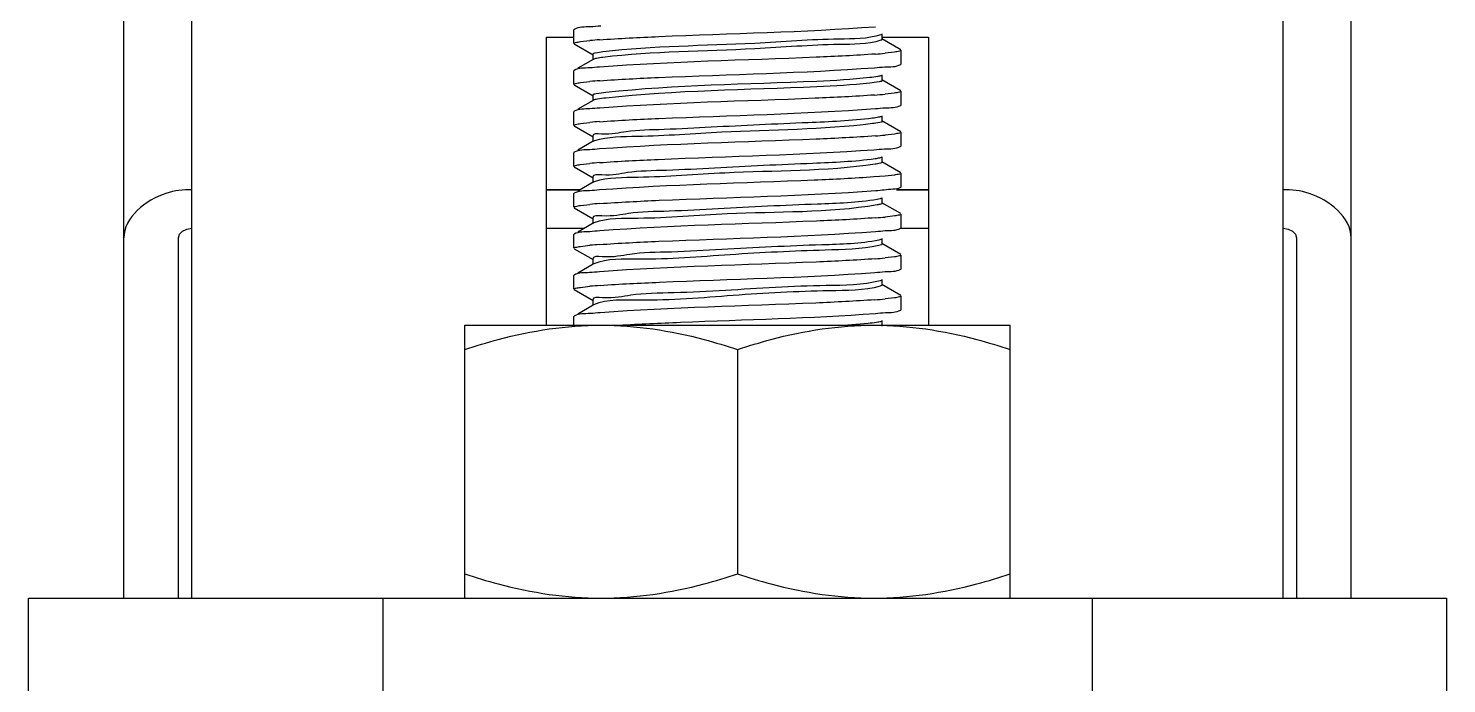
# Model space of a CAD drawing. Extents: x 1680110 to 2699828, y 269661 to 891349.
# Drawn here: x 2392207.7 to 2392444.5, y 722980.4 to 723089.7 of the extents above; entities that cross this region are included whole.
import ezdxf

# ---------------------------------------------------------------- set-up
doc = ezdxf.new("R2010")
doc.units = 0
doc.header["$LTSCALE"] = 1000
doc.header["$MEASUREMENT"] = 0
doc.layers.add('02___PRT_ALL_AXES', color=7, linetype='Continuous')

msp = doc.modelspace()

# ---------------------------------------------------------------- linework, layer by layer
at = {"color": 7, "linetype": 'Continuous'}
for p, q in [((2392235.02, 722994.66), (2392235.02, 724624.74)), ((2392223.64, 722994.66), (2392223.64, 724533.11)), ((2392417.16, 722994.66), (2392417.16, 723229.15)), ((2392428.54, 722994.66), (2392428.54, 723229.15)), ((2392294.22, 723040.19), (2392294.22, 723088.22)), ((2392298.83, 723089.52), (2392298.77, 723089.45)), ((2392298.77, 723087.17), (2392298.77, 723089.45)), ((2392350.18, 723088.68), (2392350.02, 723088.61)), ((2392350.25, 723087.85), (2392350.25, 723088.77)), ((2392357.96, 723088.22), (2392357.96, 723040.19)), ((2392298.83, 723087.1), (2392302, 723085.27)), ((2392299.86, 723087.48), (2392301.46, 723087.66)), ((2392353.34, 723086.11), (2392350.18, 723087.94)), ((2392352.31, 723085.72), (2392350.72, 723085.55)), ((2392353.41, 723083.76), (2392353.41, 723086.03)), ((2392302, 723084.52), (2392299.41, 723083.03)), ((2392301.92, 723085.35), (2392301.92, 723084.44)), ((2392353.34, 723083.68), (2392353.41, 723083.76)), ((2392298.83, 723082.69), (2392298.77, 723082.62)), ((2392298.77, 723080.34), (2392298.77, 723082.62)), ((2392353.34, 723079.28), (2392350.18, 723081.11)), ((2392350.25, 723081.02), (2392350.25, 723081.94)), ((2392298.83, 723080.27), (2392302, 723078.44)), ((2392299.87, 723080.65), (2392301.46, 723080.83)), ((2392352.27, 723078.89), (2392350.73, 723078.72)), ((2392353.41, 723076.93), (2392353.41, 723079.2)), ((2392302, 723077.69), (2392299.41, 723076.2)), ((2392301.92, 723078.52), (2392301.92, 723077.61)), ((2392353.34, 723076.85), (2392353.41, 723076.93)), ((2392298.83, 723075.86), (2392298.77, 723075.79)), ((2392298.77, 723073.51), (2392298.77, 723075.79)), ((2392299.87, 723073.82), (2392301.46, 723074)), ((2392353.34, 723072.45), (2392350.18, 723074.28)), ((2392350.25, 723074.19), (2392350.25, 723075.11)), ((2392298.83, 723073.44), (2392302, 723071.61)), ((2392301.92, 723071.69), (2392301.92, 723070.78)), ((2392352.32, 723072.07), (2392350.72, 723071.89)), ((2392353.41, 723070.1), (2392353.41, 723072.37)), ((2392302, 723070.86), (2392299.41, 723069.37)), ((2392302.2, 723070.94), (2392302, 723070.86)), ((2392353.34, 723070.02), (2392353.41, 723070.1)), ((2392298.83, 723069.03), (2392298.77, 723068.96)), ((2392298.77, 723066.68), (2392298.77, 723068.96)), ((2392299.84, 723066.99), (2392301.46, 723067.17)), ((2392353.34, 723065.62), (2392350.18, 723067.45)), ((2392350.25, 723067.36), (2392350.25, 723068.28)), ((2392298.83, 723066.61), (2392302, 723064.78)), ((2392301.92, 723064.86), (2392301.92, 723063.95)), ((2392350.74, 723065.06), (2392348.87, 723064.91)), ((2392352.28, 723065.23), (2392350.74, 723065.06)), ((2392353.41, 723063.27), (2392353.41, 723065.54)), ((2392299.84, 723062.78), (2392294.22, 723062.78)), ((2392298.83, 723062.2), (2392298.77, 723062.13)), ((2392298.77, 723059.85), (2392298.77, 723062.13)), ((2392302, 723064.03), (2392299.41, 723062.54)), ((2392302.13, 723064.09), (2392302, 723064.03)), ((2392357.96, 723062.78), (2392352.64, 723062.78)), ((2392353.34, 723063.19), (2392353.41, 723063.27)), ((2392298.83, 723059.78), (2392302, 723057.95)), ((2392299.87, 723060.16), (2392301.46, 723060.34)), ((2392353.34, 723058.79), (2392350.18, 723060.62)), ((2392350.25, 723060.53), (2392350.25, 723061.45)), ((2392301.92, 723058.03), (2392301.92, 723057.12)), ((2392352.33, 723058.41), (2392350.72, 723058.23)), ((2392353.41, 723056.44), (2392353.41, 723058.71)), ((2392294.22, 723056.35), (2392300.51, 723056.35)), ((2392298.83, 723055.37), (2392298.77, 723055.3)), ((2392298.77, 723053.02), (2392298.77, 723055.3)), ((2392302, 723057.2), (2392299.41, 723055.71)), ((2392302.08, 723057.24), (2392302, 723057.2)), ((2392353.34, 723056.36), (2392353.41, 723056.44)), ((2392353.41, 723056.35), (2392357.96, 723056.35)), ((2392232.75, 722994.66), (2392232.75, 723054.74)), ((2392298.83, 723052.95), (2392302, 723051.12)), ((2392299.86, 723053.33), (2392301.46, 723053.51)), ((2392350.18, 723054.53), (2392349.69, 723054.38)), ((2392353.34, 723051.96), (2392350.18, 723053.79)), ((2392350.25, 723053.7), (2392350.25, 723054.62)), ((2392419.43, 723054.74), (2392419.43, 722994.66)), ((2392302, 723050.37), (2392299.41, 723048.88)), ((2392301.92, 723051.2), (2392301.92, 723050.29)), ((2392302.08, 723050.41), (2392302, 723050.37)), ((2392352.32, 723051.57), (2392350.72, 723051.4)), ((2392353.41, 723049.61), (2392353.41, 723051.88)), ((2392298.83, 723048.54), (2392298.77, 723048.47)), ((2392298.77, 723046.19), (2392298.77, 723048.47)), ((2392350.25, 723046.87), (2392350.25, 723047.79)), ((2392353.34, 723049.53), (2392353.41, 723049.61)), ((2392298.83, 723046.12), (2392302, 723044.29)), ((2392299.87, 723046.5), (2392301.44, 723046.68)), ((2392350.18, 723047.7), (2392349.92, 723047.6)), ((2392353.34, 723045.13), (2392350.18, 723046.96)), ((2392302, 723043.54), (2392299.41, 723042.05)), ((2392301.92, 723044.37), (2392301.92, 723043.46)), ((2392302.06, 723043.58), (2392302, 723043.54)), ((2392352.32, 723044.75), (2392350.73, 723044.57)), ((2392353.41, 723042.78), (2392353.41, 723045.05)), ((2392298.83, 723041.71), (2392298.77, 723041.64)), ((2392298.77, 723040.19), (2392298.77, 723041.64)), ((2392350.18, 723040.87), (2392350.09, 723040.83)), ((2392350.25, 723040.04), (2392350.25, 723040.96)), ((2392353.34, 723042.7), (2392353.41, 723042.78)), ((2392347.89, 723040.47), (2392344.49, 723040.19)), ((2392207.7, 722855.78), (2392207.7, 722994.66)), ((2392207.7, 722994.66), (2392444.48, 722994.66)), ((2392266.9, 722994.66), (2392266.9, 722855.78)), ((2392385.28, 722994.66), (2392385.28, 722855.78)), ((2392444.48, 722994.66), (2392444.48, 722855.78))]:
    msp.add_line(p, q, dxfattribs=at)
for points in [[(2392232.75, 723054.74), (2392232.92, 723055.35), (2392233.41, 723055.87), (2392234.15, 723056.22), (2392235.02, 723056.35)], [(2392417.16, 723056.35), (2392418.03, 723056.22), (2392418.77, 723055.87), (2392419.26, 723055.35), (2392419.43, 723054.74)]]:
    msp.add_lwpolyline(points, dxfattribs=at)
for centre, radius, start, end in [((2392309.66, 722997.36), 90.67, 94.1755, 95.1892), ((2392342.5, 723176.08), 90.91, 274.1695, 275.1881), ((2392309.7, 722989.99), 91.21, 94.1602, 95.1879), ((2392342.29, 723171.73), 93.39, 274.0964, 275.1853), ((2392309.69, 722983.39), 90.99, 94.1671, 95.1881), ((2392342.51, 723162.36), 90.84, 274.1697, 275.1896), ((2392309.61, 722977.45), 90.09, 94.1912, 95.1919), ((2392302.65, 723062.58), 1.6, 107.5093, 109.0409), ((2392309.7, 722969.61), 91.1, 94.1644, 95.1876), ((2392302.5, 723056.19), 1.14, 109.6781, 111.5053), ((2392342.58, 723147.87), 90.01, 274.1972, 275.1888), ((2392309.66, 722963.23), 90.65, 94.1774, 95.1884), ((2392342.52, 723141.68), 90.65, 274.1773, 275.1883), ((2392309.82, 722954.46), 92.59, 94.1134, 95.192), ((2392342.41, 723136.09), 91.9, 274.134, 275.1927)]:
    msp.add_arc(centre, radius, start, end, dxfattribs=at)
for points, knots in [([(2392303.25, 723090.08), (2392302.67, 723090.04), (2392301.23, 723089.85), (2392299.62, 723089.98), (2392298.83, 723089.52)], [0, 0, 0, 0, 0.388876, 1, 1, 1, 1]), ([(2392303.06, 723087.79), (2392306.35, 723088.03), (2392321.7, 723088.78), (2392337.08, 723089.08), (2392349.11, 723089.97)], [0, 0, 0, 0, 0.214927, 1, 1, 1, 1]), ([(2392350.02, 723088.61), (2392347.79, 723087.89), (2392340.6, 723088.03), (2392325.27, 723086.72), (2392312.03, 723086.78), (2392303.63, 723085.76)], [0, 0, 0, 0, 0.151572, 0.453947, 1, 1, 1, 1]), ([(2392298.77, 723087.17), (2392298.77, 723087.28), (2392299.3, 723087.37), (2392299.59, 723087.44), (2392299.86, 723087.48)], [0, 0, 0, 0, 0.27481, 1, 1, 1, 1]), ([(2392303.63, 723085.76), (2392303.2, 723085.71), (2392302.78, 723085.59), (2392301.92, 723085.51), (2392301.92, 723085.35)], [0, 0, 0, 0, 0.730238, 1, 1, 1, 1]), ([(2392350.02, 723087.7), (2392347.79, 723086.98), (2392340.6, 723087.12), (2392325.27, 723085.81), (2392312.03, 723085.87), (2392303.63, 723084.85)], [0, 0, 0, 0, 0.151572, 0.453947, 1, 1, 1, 1]), ([(2392350.25, 723087.85), (2392350.25, 723087.82), (2392350.17, 723087.75), (2392350.08, 723087.72), (2392350.02, 723087.7)], [0, 0, 0, 0, 0.333912, 1, 1, 1, 1]), ([(2392353.41, 723086.03), (2392353.41, 723085.93), (2392352.87, 723085.84), (2392352.59, 723085.76), (2392352.31, 723085.72)], [0, 0, 0, 0, 0.274676, 1, 1, 1, 1]), ([(2392303.63, 723084.85), (2392303.27, 723084.81), (2392302.73, 723084.72), (2392302.16, 723084.62), (2392302, 723084.52)], [0, 0, 0, 0, 0.654915, 1, 1, 1, 1]), ([(2392349.11, 723085.41), (2392345.81, 723085.17), (2392330.46, 723084.42), (2392315.09, 723084.13), (2392303.06, 723083.24)], [0, 0, 0, 0, 0.215085, 1, 1, 1, 1]), ([(2392348.96, 723083.13), (2392349.53, 723083.17), (2392350.97, 723083.35), (2392352.56, 723083.23), (2392353.34, 723083.68)], [0, 0, 0, 0, 0.388738, 1, 1, 1, 1]), ([(2392303.06, 723083.24), (2392302.51, 723083.19), (2392301.12, 723083.02), (2392299.59, 723083.13), (2392298.83, 723082.69)], [0, 0, 0, 0, 0.3883, 1, 1, 1, 1]), ([(2392303.09, 723080.96), (2392306.36, 723081.2), (2392321.66, 723081.95), (2392336.97, 723082.26), (2392348.96, 723083.13)], [0, 0, 0, 0, 0.21461, 1, 1, 1, 1]), ([(2392348.18, 723081.48), (2392345.24, 723081.15), (2392330.54, 723080.34), (2392315.79, 723080.25), (2392304.1, 723078.99)], [0, 0, 0, 0, 0.20114, 1, 1, 1, 1]), ([(2392350.18, 723081.85), (2392349.98, 723081.74), (2392349.29, 723081.63), (2392348.63, 723081.53), (2392348.18, 723081.48)], [0, 0, 0, 0, 0.338219, 1, 1, 1, 1]), ([(2392350.25, 723081.02), (2392350.26, 723080.83), (2392349.2, 723080.78), (2392348.7, 723080.63), (2392348.18, 723080.57)], [0, 0, 0, 0, 0.267345, 1, 1, 1, 1]), ([(2392298.77, 723080.34), (2392298.77, 723080.45), (2392299.31, 723080.54), (2392299.59, 723080.61), (2392299.87, 723080.65)], [0, 0, 0, 0, 0.274601, 1, 1, 1, 1]), ([(2392304.1, 723078.99), (2392303.56, 723078.93), (2392303.04, 723078.77), (2392301.92, 723078.72), (2392301.92, 723078.52)], [0, 0, 0, 0, 0.733224, 1, 1, 1, 1]), ([(2392348.96, 723078.57), (2392345.66, 723078.33), (2392330.37, 723077.59), (2392315.05, 723077.29), (2392303.09, 723076.41)], [0, 0, 0, 0, 0.216352, 1, 1, 1, 1]), ([(2392348.18, 723080.57), (2392345.24, 723080.24), (2392330.54, 723079.43), (2392315.79, 723079.34), (2392304.1, 723078.07)], [0, 0, 0, 0, 0.20114, 1, 1, 1, 1]), ([(2392353.41, 723079.2), (2392353.41, 723079.09), (2392352.85, 723079), (2392352.56, 723078.93), (2392352.27, 723078.89)], [0, 0, 0, 0, 0.274041, 1, 1, 1, 1]), ([(2392303.09, 723076.41), (2392302.53, 723076.37), (2392301.14, 723076.19), (2392299.59, 723076.3), (2392298.83, 723075.86)], [0, 0, 0, 0, 0.388384, 1, 1, 1, 1]), ([(2392304.1, 723078.07), (2392303.63, 723078.02), (2392302.94, 723077.92), (2392302.21, 723077.81), (2392302, 723077.69)], [0, 0, 0, 0, 0.663534, 1, 1, 1, 1]), ([(2392303.07, 723074.13), (2392306.37, 723074.37), (2392321.72, 723075.12), (2392337.09, 723075.42), (2392349.11, 723076.31)], [0, 0, 0, 0, 0.215085, 1, 1, 1, 1]), ([(2392349.11, 723076.31), (2392349.66, 723076.35), (2392351.05, 723076.53), (2392352.59, 723076.42), (2392353.34, 723076.85)], [0, 0, 0, 0, 0.388334, 1, 1, 1, 1]), ([(2392298.77, 723073.51), (2392298.77, 723073.62), (2392299.31, 723073.71), (2392299.59, 723073.78), (2392299.87, 723073.82)], [0, 0, 0, 0, 0.274662, 1, 1, 1, 1]), ([(2392348.64, 723074.71), (2392345.08, 723074.26), (2392336.09, 723073.88), (2392324.39, 723073.37), (2392314.48, 723072.78), (2392307.89, 723072.71), (2392304.86, 723071.87), (2392301.92, 723072.19), (2392301.93, 723071.69)], [0, 0, 0, 0, 0.230176, 0.576529, 0.743488, 0.879422, 0.968255, 1, 1, 1, 1]), ([(2392350.18, 723075.02), (2392350.02, 723074.93), (2392349.49, 723074.83), (2392348.98, 723074.75), (2392348.64, 723074.71)], [0, 0, 0, 0, 0.347289, 1, 1, 1, 1]), ([(2392350.25, 723074.19), (2392350.26, 723074.04), (2392349.45, 723073.96), (2392349.05, 723073.85), (2392348.64, 723073.8)], [0, 0, 0, 0, 0.270713, 1, 1, 1, 1]), ([(2392348.64, 723073.8), (2392340.3, 723072.75), (2392327.1, 723072.81), (2392311.73, 723071.55), (2392304.49, 723071.63), (2392302.2, 723070.94)], [0, 0, 0, 0, 0.541764, 0.845341, 1, 1, 1, 1]), ([(2392349.11, 723071.75), (2392345.82, 723071.51), (2392330.47, 723070.76), (2392315.1, 723070.46), (2392303.07, 723069.58)], [0, 0, 0, 0, 0.215022, 1, 1, 1, 1]), ([(2392353.41, 723072.37), (2392353.41, 723072.27), (2392352.88, 723072.18), (2392352.59, 723072.1), (2392352.32, 723072.07)], [0, 0, 0, 0, 0.274807, 1, 1, 1, 1]), ([(2392303.07, 723069.58), (2392302.52, 723069.54), (2392301.13, 723069.36), (2392299.59, 723069.47), (2392298.83, 723069.03)], [0, 0, 0, 0, 0.388342, 1, 1, 1, 1]), ([(2392303.03, 723067.3), (2392306.29, 723067.54), (2392321.57, 723068.29), (2392336.87, 723068.6), (2392348.87, 723069.46)], [0, 0, 0, 0, 0.213673, 1, 1, 1, 1]), ([(2392348.87, 723069.46), (2392349.46, 723069.5), (2392350.92, 723069.69), (2392352.55, 723069.56), (2392353.34, 723070.02)], [0, 0, 0, 0, 0.389021, 1, 1, 1, 1]), ([(2392298.77, 723066.68), (2392298.77, 723066.78), (2392299.29, 723066.88), (2392299.57, 723066.95), (2392299.84, 723066.99)], [0, 0, 0, 0, 0.275147, 1, 1, 1, 1]), ([(2392349.05, 723067.93), (2392345.61, 723067.44), (2392336.68, 723067.1), (2392324.98, 723066.57), (2392314.88, 723065.97), (2392308.09, 723065.9), (2392304.96, 723065.03), (2392301.93, 723065.37), (2392301.93, 723064.86)], [0, 0, 0, 0, 0.22028, 0.567606, 0.737398, 0.87635, 0.967433, 1, 1, 1, 1]), ([(2392349.05, 723067.02), (2392340.77, 723065.83), (2392327.44, 723066.05), (2392311.95, 723064.7), (2392304.51, 723064.84), (2392302.17, 723064.11)], [0, 0, 0, 0, 0.534412, 0.843488, 1, 1, 1, 1]), ([(2392350.18, 723068.19), (2392350.06, 723068.12), (2392349.67, 723068.03), (2392349.3, 723067.97), (2392349.05, 723067.93)], [0, 0, 0, 0, 0.358669, 1, 1, 1, 1]), ([(2392350.25, 723067.36), (2392350.25, 723067.25), (2392349.67, 723067.14), (2392349.35, 723067.06), (2392349.05, 723067.02)], [0, 0, 0, 0, 0.275759, 1, 1, 1, 1]), ([(2392348.87, 723064.91), (2392345.55, 723064.67), (2392330.27, 723063.93), (2392314.97, 723063.63), (2392303.03, 723062.74)], [0, 0, 0, 0, 0.217447, 1, 1, 1, 1]), ([(2392353.41, 723065.54), (2392353.41, 723065.44), (2392352.86, 723065.34), (2392352.57, 723065.27), (2392352.28, 723065.23)], [0, 0, 0, 0, 0.274154, 1, 1, 1, 1]), ([(2392235.02, 723062.78), (2392233.56, 723062.78), (2392228.82, 723062.32), (2392223.64, 723058.15), (2392223.64, 723054.74)], [0, 0, 0, 0, 0.300361, 1, 1, 1, 1]), ([(2392303.03, 723062.74), (2392302.48, 723062.7), (2392301.1, 723062.53), (2392299.58, 723062.63), (2392298.83, 723062.2)], [0, 0, 0, 0, 0.388213, 1, 1, 1, 1]), ([(2392303.08, 723060.47), (2392306.38, 723060.71), (2392321.74, 723061.46), (2392337.13, 723061.76), (2392349.16, 723062.65)], [0, 0, 0, 0, 0.215338, 1, 1, 1, 1]), ([(2392349.16, 723062.65), (2392350.13, 723062.72), (2392351.49, 723062.91), (2392352.96, 723062.97), (2392353.34, 723063.19)], [0, 0, 0, 0, 0.68639, 1, 1, 1, 1]), ([(2392428.54, 723054.74), (2392428.54, 723058.15), (2392423.36, 723062.32), (2392418.62, 723062.78), (2392417.16, 723062.78)], [0, 0, 0, 0, 0.699639, 1, 1, 1, 1]), ([(2392298.77, 723059.85), (2392298.77, 723059.96), (2392299.31, 723060.05), (2392299.59, 723060.12), (2392299.87, 723060.16)], [0, 0, 0, 0, 0.274594, 1, 1, 1, 1]), ([(2392349.4, 723061.15), (2392346.11, 723060.6), (2392337.24, 723060.33), (2392325.56, 723059.76), (2392315.28, 723059.16), (2392308.3, 723059.09), (2392305.06, 723058.19), (2392301.93, 723058.56), (2392301.93, 723058.03)], [0, 0, 0, 0, 0.209979, 0.558257, 0.731004, 0.873118, 0.966571, 1, 1, 1, 1]), ([(2392349.4, 723060.24), (2392341.16, 723058.84), (2392327.66, 723059.33), (2392312.1, 723057.79), (2392304.44, 723058.09), (2392302.12, 723057.26)], [0, 0, 0, 0, 0.528851, 0.843743, 1, 1, 1, 1]), ([(2392350.18, 723061.36), (2392350.09, 723061.31), (2392349.83, 723061.24), (2392349.56, 723061.18), (2392349.4, 723061.15)], [0, 0, 0, 0, 0.373344, 1, 1, 1, 1]), ([(2392350.25, 723060.53), (2392350.25, 723060.45), (2392349.85, 723060.34), (2392349.61, 723060.28), (2392349.4, 723060.24)], [0, 0, 0, 0, 0.283339, 1, 1, 1, 1]), ([(2392349.16, 723058.1), (2392345.88, 723057.85), (2392330.51, 723057.1), (2392315.13, 723056.81), (2392303.08, 723055.92)], [0, 0, 0, 0, 0.214455, 1, 1, 1, 1]), ([(2392353.41, 723058.71), (2392353.41, 723058.61), (2392352.88, 723058.52), (2392352.6, 723058.44), (2392352.33, 723058.41)], [0, 0, 0, 0, 0.274924, 1, 1, 1, 1]), ([(2392303.08, 723055.92), (2392302.53, 723055.88), (2392301.13, 723055.7), (2392299.59, 723055.81), (2392298.83, 723055.37)], [0, 0, 0, 0, 0.388343, 1, 1, 1, 1]), ([(2392303.05, 723053.64), (2392306.35, 723053.88), (2392321.71, 723054.63), (2392337.09, 723054.93), (2392349.13, 723055.82)], [0, 0, 0, 0, 0.214943, 1, 1, 1, 1]), ([(2392349.13, 723055.82), (2392349.67, 723055.86), (2392351.06, 723056.04), (2392352.59, 723055.93), (2392353.34, 723056.36)], [0, 0, 0, 0, 0.388272, 1, 1, 1, 1]), ([(2392298.77, 723053.02), (2392298.77, 723053.13), (2392299.3, 723053.22), (2392299.59, 723053.29), (2392299.86, 723053.33)], [0, 0, 0, 0, 0.274754, 1, 1, 1, 1]), ([(2392349.69, 723054.38), (2392346.57, 723053.73), (2392337.77, 723053.59), (2392326.15, 723052.94), (2392315.68, 723052.35), (2392308.5, 723052.29), (2392305.17, 723051.35), (2392301.93, 723051.75), (2392301.92, 723051.2)], [0, 0, 0, 0, 0.199256, 0.548462, 0.724288, 0.869719, 0.965654, 1, 1, 1, 1]), ([(2392349.69, 723053.47), (2392346.75, 723052.86), (2392338.41, 723052.68), (2392325, 723052.06), (2392312.29, 723050.92), (2392304.41, 723051.33), (2392302.08, 723050.41)], [0, 0, 0, 0, 0.188337, 0.521626, 0.842621, 1, 1, 1, 1]), ([(2392350.25, 723053.7), (2392350.25, 723053.64), (2392350, 723053.54), (2392349.83, 723053.5), (2392349.69, 723053.47)], [0, 0, 0, 0, 0.295385, 1, 1, 1, 1]), ([(2392349.13, 723051.27), (2392345.83, 723051.02), (2392330.47, 723050.27), (2392315.09, 723049.98), (2392303.05, 723049.09)], [0, 0, 0, 0, 0.214948, 1, 1, 1, 1]), ([(2392353.41, 723051.88), (2392353.41, 723051.78), (2392352.87, 723051.69), (2392352.59, 723051.61), (2392352.32, 723051.57)], [0, 0, 0, 0, 0.274744, 1, 1, 1, 1]), ([(2392303.05, 723049.09), (2392302.5, 723049.04), (2392301.12, 723048.87), (2392299.59, 723048.98), (2392298.83, 723048.54)], [0, 0, 0, 0, 0.388278, 1, 1, 1, 1]), ([(2392303.18, 723046.82), (2392306.48, 723047.06), (2392321.76, 723047.8), (2392337.07, 723048.11), (2392349.04, 723048.98)], [0, 0, 0, 0, 0.215823, 1, 1, 1, 1]), ([(2392349.04, 723048.98), (2392349.6, 723049.02), (2392351.01, 723049.21), (2392352.58, 723049.09), (2392353.34, 723049.53)], [0, 0, 0, 0, 0.388556, 1, 1, 1, 1]), ([(2392298.77, 723046.19), (2392298.77, 723046.3), (2392299.31, 723046.39), (2392299.59, 723046.46), (2392299.87, 723046.5)], [0, 0, 0, 0, 0.274641, 1, 1, 1, 1]), ([(2392349.92, 723047.6), (2392347, 723046.82), (2392338.25, 723046.9), (2392326.73, 723046.12), (2392316.09, 723045.54), (2392308.71, 723045.48), (2392305.29, 723044.51), (2392301.92, 723044.94), (2392301.92, 723044.37)], [0, 0, 0, 0, 0.188093, 0.538199, 0.717239, 0.866148, 0.964697, 1, 1, 1, 1]), ([(2392349.92, 723046.69), (2392347.17, 723045.95), (2392338.85, 723045.98), (2392325.44, 723045.24), (2392312.51, 723044.05), (2392304.41, 723044.56), (2392302.06, 723043.58)], [0, 0, 0, 0, 0.178189, 0.513127, 0.84056, 1, 1, 1, 1]), ([(2392350.25, 723046.87), (2392350.25, 723046.83), (2392350.12, 723046.75), (2392350, 723046.72), (2392349.92, 723046.69)], [0, 0, 0, 0, 0.315698, 1, 1, 1, 1]), ([(2392349.04, 723044.43), (2392345.75, 723044.19), (2392330.47, 723043.44), (2392315.16, 723043.14), (2392303.18, 723042.26)], [0, 0, 0, 0, 0.215258, 1, 1, 1, 1]), ([(2392353.41, 723045.05), (2392353.41, 723044.95), (2392352.88, 723044.86), (2392352.6, 723044.78), (2392352.32, 723044.75)], [0, 0, 0, 0, 0.274816, 1, 1, 1, 1]), ([(2392303.18, 723042.26), (2392302.62, 723042.22), (2392301.19, 723042.04), (2392299.61, 723042.16), (2392298.83, 723041.71)], [0, 0, 0, 0, 0.388684, 1, 1, 1, 1]), ([(2392306.32, 723040.19), (2392309.73, 723040.39), (2392324, 723041.05), (2392338.29, 723041.36), (2392349.12, 723042.16)], [0, 0, 0, 0, 0.239388, 1, 1, 1, 1]), ([(2392350.09, 723040.83), (2392349.84, 723040.73), (2392349.1, 723040.61), (2392348.36, 723040.52), (2392347.89, 723040.47)], [0, 0, 0, 0, 0.362331, 1, 1, 1, 1]), ([(2392349.12, 723042.16), (2392349.67, 723042.2), (2392351.06, 723042.38), (2392352.59, 723042.27), (2392353.34, 723042.7)], [0, 0, 0, 0, 0.38829, 1, 1, 1, 1])]:
    msp.add_open_spline(points, degree=3, knots=knots, dxfattribs=at)
at = {"layer": '02___PRT_ALL_AXES', "color": 7, "linetype": 'Continuous'}
for p, q in [((2392294.22, 723088.22), (2392298.77, 723088.22)), ((2392298.77, 723087.17), (2392298.77, 723089.45)), ((2392350.18, 723088.22), (2392357.96, 723088.22)), ((2392353.41, 723083.76), (2392353.41, 723086.03)), ((2392298.77, 723080.34), (2392298.77, 723082.62)), ((2392353.41, 723076.93), (2392353.41, 723079.2)), ((2392298.77, 723073.51), (2392298.77, 723075.79)), ((2392353.41, 723070.1), (2392353.41, 723072.37)), ((2392298.77, 723066.68), (2392298.77, 723068.96)), ((2392353.41, 723063.27), (2392353.41, 723065.54)), ((2392294.22, 723062.78), (2392299.83, 723062.78)), ((2392298.77, 723059.85), (2392298.77, 723062.13)), ((2392352.64, 723062.78), (2392357.96, 723062.78)), ((2392353.41, 723056.44), (2392353.41, 723058.71)), ((2392298.77, 723053.02), (2392298.77, 723055.3)), ((2392353.41, 723049.61), (2392353.41, 723051.88)), ((2392298.77, 723046.19), (2392298.77, 723048.47)), ((2392353.41, 723042.78), (2392353.41, 723045.05)), ((2392298.77, 723040.19), (2392298.77, 723041.64)), ((2392280.56, 722994.66), (2392280.56, 723040.19)), ((2392280.56, 723040.19), (2392371.62, 723040.19)), ((2392371.62, 722994.66), (2392371.62, 723040.19)), ((2392326.09, 723036.12), (2392326.09, 722998.72))]:
    msp.add_line(p, q, dxfattribs=at)
for points, knots in [([(2392280.56, 723036.12), (2392282.4, 723036.74), (2392289.79, 723038.99), (2392297.54, 723040.19), (2392303.32, 723040.19)], [0, 0, 0, 0, 0.2519, 1, 1, 1, 1]), ([(2392303.32, 723040.19), (2392309.1, 723040.19), (2392316.86, 723038.99), (2392324.24, 723036.74), (2392326.09, 723036.12)], [0, 0, 0, 0, 0.7481, 1, 1, 1, 1]), ([(2392326.09, 723036.12), (2392327.94, 723036.74), (2392335.32, 723038.99), (2392343.08, 723040.19), (2392348.86, 723040.19)], [0, 0, 0, 0, 0.2519, 1, 1, 1, 1]), ([(2392348.86, 723040.19), (2392354.64, 723040.19), (2392362.39, 723038.99), (2392369.78, 723036.74), (2392371.62, 723036.12)], [0, 0, 0, 0, 0.7481, 1, 1, 1, 1]), ([(2392280.56, 722998.72), (2392282.4, 722998.11), (2392289.79, 722995.86), (2392297.54, 722994.66), (2392303.32, 722994.66)], [0, 0, 0, 0, 0.2519, 1, 1, 1, 1]), ([(2392303.32, 722994.66), (2392309.1, 722994.66), (2392316.86, 722995.86), (2392324.24, 722998.11), (2392326.09, 722998.72)], [0, 0, 0, 0, 0.7481, 1, 1, 1, 1]), ([(2392326.09, 722998.72), (2392327.94, 722998.11), (2392335.32, 722995.86), (2392343.08, 722994.66), (2392348.86, 722994.66)], [0, 0, 0, 0, 0.2519, 1, 1, 1, 1]), ([(2392348.86, 722994.66), (2392354.64, 722994.66), (2392362.39, 722995.86), (2392369.78, 722998.11), (2392371.62, 722998.72)], [0, 0, 0, 0, 0.7481, 1, 1, 1, 1])]:
    msp.add_open_spline(points, degree=3, knots=knots, dxfattribs=at)

doc.saveas('drawing.dxf')
